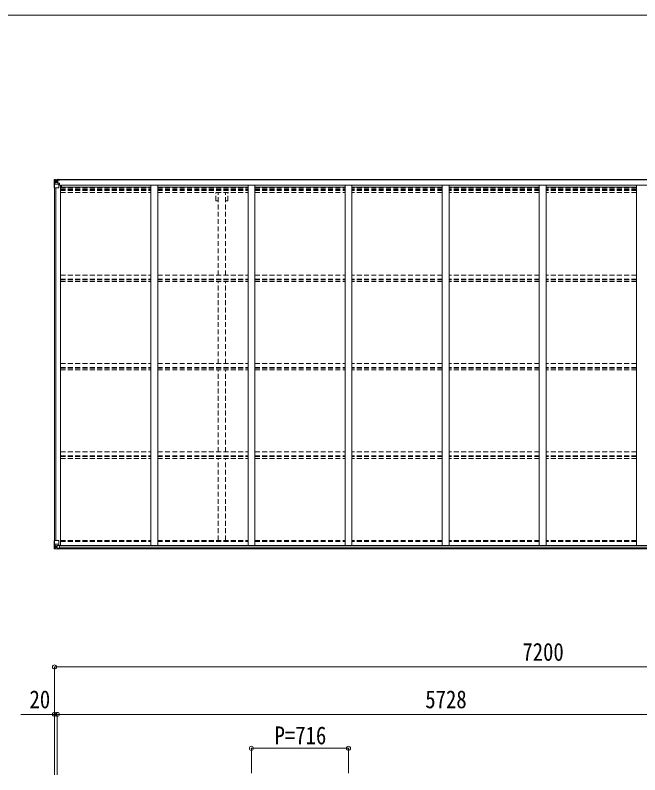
# Model space of a CAD drawing. Units: millimetres at full size, sheet at 1:30. Extents: x -8432 to 8432, y -5820 to 5820.
# Drawn here: x -616 to 3990, y 217 to 5820 of the extents above; entities that cross this region are included whole.
import ezdxf
from ezdxf.enums import TextEntityAlignment as Align

# ---------------------------------------------------------------- set-up
doc = ezdxf.new("R2010")
doc.units = ezdxf.units.MM
doc.header["$LTSCALE"] = 30
doc.header["$PDMODE"] = 32
doc.header["$PDSIZE"] = 30
doc.linetypes.add('DASHED1', pattern=[1.8, 1.2, -0.6])
for name, color, linetype, lineweight in [('0-3_ELV2', 4, 'Continuous', 9), ('0-4_TABLE1', 6, 'Continuous', 9), ('0-6_OTH_LINE', 6, 'Continuous', 9), ('F-0_240', 7, 'Continuous', 9)]:
    doc.layers.add(name, color=color, linetype=linetype, lineweight=lineweight)
doc.styles.add('ＭＳ ゴシック', font='')
doc.styles.get('ＭＳ ゴシック').set_extended_font_data('MS Gothic')

msp = doc.modelspace()

# ---------------------------------------------------------------- linework, layer by layer
at = {"layer": '0-3_ELV2'}
for p, q in [((-304.17, 4607.47), (5415.83, 4607.47)), ((-304.17, 4605.33), (5415.83, 4605.33)), ((-325.67, 4546.7), (-325.67, 1945.27)), ((-315.97, 4546.7), (-315.97, 1945.27)), ((-280.67, 4565.35), (-293.67, 4565.35)), ((-280.67, 4565.35), (-280.67, 1909.25)), ((-280.67, 4551.67), (385.33, 4551.67)), ((-273.17, 4551.67), (-273.17, 4567.19)), ((-273.17, 4567.19), (5389.83, 4567.19)), ((385.33, 4567.17), (385.33, 1909.25)), ((435.33, 4567.17), (435.33, 1909.25)), ((435.33, 4551.67), (1101.33, 4551.67)), ((1101.33, 4567.17), (1101.33, 1909.25)), ((1151.33, 4567.17), (1151.33, 1909.25)), ((1151.33, 4551.67), (1817.33, 4551.67)), ((1817.33, 4567.17), (1817.33, 1909.25)), ((1867.33, 4567.17), (1867.33, 1909.25)), ((2533.33, 4551.67), (1867.33, 4551.67)), ((2533.33, 4567.17), (2533.33, 1909.25)), ((2583.33, 4567.17), (2583.33, 1909.25)), ((3249.33, 4551.67), (2583.33, 4551.67)), ((3249.33, 4567.17), (3249.33, 1909.25)), ((3299.33, 4567.17), (3299.33, 1909.25)), ((3965.33, 4551.67), (3299.33, 4551.67)), ((3965.33, 4567.17), (3965.33, 1909.25)), ((-300.94, 1909.25), (5405.83, 1909.25)), ((-289.17, 1906.98), (5405.83, 1906.98)), ((-299.17, 1883.47), (5415.83, 1883.47)), ((-289.17, 1891.37), (5405.83, 1891.37))]:
    msp.add_line(p, q, dxfattribs=at)
at = {"layer": '0-3_ELV2', "linetype": 'DASHED1'}
for p, q in [((-280.67, 4543.28), (385.33, 4543.28)), ((435.33, 4543.28), (1101.33, 4543.28)), ((1151.33, 4543.28), (1817.33, 4543.28)), ((2533.33, 4543.28), (1867.33, 4543.28)), ((3249.33, 4543.28), (2583.33, 4543.28)), ((3965.33, 4543.28), (3299.33, 4543.28)), ((-280.67, 4535.08), (385.33, 4535.08)), ((-280.67, 4531.15), (385.33, 4531.15)), ((-280.67, 4526.07), (385.33, 4526.07)), ((-280.67, 4513.06), (385.33, 4513.06)), ((435.33, 4535.08), (1101.33, 4535.08)), ((435.33, 4531.15), (1101.33, 4531.15)), ((435.33, 4526.07), (1101.33, 4526.07)), ((435.33, 4513.06), (1101.33, 4513.06)), ((863.13, 4451.47), (863.13, 4513.06)), ((880.83, 3901.95), (880.83, 4513.06)), ((935.83, 3901.95), (935.83, 4513.06)), ((953.53, 4451.47), (953.53, 4513.06)), ((1151.33, 4535.08), (1817.33, 4535.08)), ((1151.33, 4531.15), (1817.33, 4531.15)), ((1151.33, 4526.07), (1817.33, 4526.07)), ((1151.33, 4513.06), (1817.33, 4513.06)), ((2533.33, 4535.08), (1867.33, 4535.08)), ((2533.33, 4531.15), (1867.33, 4531.15)), ((2533.33, 4526.07), (1867.33, 4526.07)), ((2533.33, 4513.06), (1867.33, 4513.06)), ((3249.33, 4535.08), (2583.33, 4535.08)), ((3249.33, 4531.15), (2583.33, 4531.15)), ((3249.33, 4526.07), (2583.33, 4526.07)), ((3249.33, 4513.06), (2583.33, 4513.06)), ((3965.33, 4535.08), (3299.33, 4535.08)), ((3965.33, 4531.15), (3299.33, 4531.15)), ((3965.33, 4526.07), (3299.33, 4526.07)), ((3965.33, 4513.06), (3299.33, 4513.06)), ((863.13, 4451.47), (880.83, 4451.47)), ((935.83, 4451.47), (953.53, 4451.47)), ((-280.67, 3901.95), (385.3, 3901.95)), ((-280.67, 3872.21), (385.3, 3872.21)), ((-280.67, 3867.66), (385.3, 3867.66)), ((435.33, 3901.95), (1101.3, 3901.95)), ((435.33, 3872.21), (1101.3, 3872.21)), ((435.33, 3867.66), (1101.3, 3867.66)), ((1151.33, 3901.95), (1817.3, 3901.95)), ((1151.33, 3872.21), (1817.3, 3872.21)), ((1151.33, 3867.66), (1817.3, 3867.66)), ((2533.33, 3901.95), (1867.33, 3901.95)), ((2533.33, 3872.21), (1867.33, 3872.21)), ((2533.33, 3867.66), (1867.33, 3867.66)), ((3249.33, 3901.95), (2583.33, 3901.95)), ((3249.33, 3872.21), (2583.33, 3872.21)), ((3249.33, 3867.66), (2583.33, 3867.66)), ((3965.3, 3901.95), (3299.33, 3901.95)), ((3965.3, 3872.21), (3299.33, 3872.21)), ((3965.3, 3867.66), (3299.33, 3867.66)), ((-280.67, 3854.65), (385.3, 3854.65)), ((435.33, 3854.65), (1101.3, 3854.65)), ((880.83, 3250.16), (880.83, 3854.65)), ((935.83, 3250.16), (935.83, 3854.65)), ((1151.33, 3854.65), (1817.3, 3854.65)), ((2533.33, 3854.65), (1867.33, 3854.65)), ((3249.33, 3854.65), (2583.33, 3854.65)), ((3965.3, 3854.65), (3299.33, 3854.65)), ((-280.67, 3250.29), (385.3, 3250.29)), ((435.33, 3250.29), (1101.3, 3250.29)), ((1151.33, 3250.29), (1817.3, 3250.29)), ((2533.33, 3250.29), (1867.33, 3250.29)), ((3249.33, 3250.29), (2583.33, 3250.29)), ((3965.3, 3250.29), (3299.33, 3250.29)), ((-280.67, 3220.55), (385.3, 3220.55)), ((-280.67, 3216), (385.3, 3216)), ((-280.67, 3202.99), (385.3, 3202.99)), ((435.33, 3220.55), (1101.3, 3220.55)), ((435.33, 3216), (1101.3, 3216)), ((435.33, 3202.99), (1101.3, 3202.99)), ((880.83, 2598.5), (880.83, 3201.8)), ((935.83, 2598.5), (935.83, 3201.8)), ((1151.33, 3220.55), (1817.3, 3220.55)), ((1151.33, 3216), (1817.3, 3216)), ((1151.33, 3202.99), (1817.3, 3202.99)), ((2533.33, 3220.55), (1867.33, 3220.55)), ((2533.33, 3216), (1867.33, 3216)), ((2533.33, 3202.99), (1867.33, 3202.99)), ((3249.33, 3220.55), (2583.33, 3220.55)), ((3249.33, 3216), (2583.33, 3216)), ((3249.33, 3202.99), (2583.33, 3202.99)), ((3965.3, 3220.55), (3299.33, 3220.55)), ((3965.3, 3216), (3299.33, 3216)), ((3965.3, 3202.99), (3299.33, 3202.99)), ((-280.67, 2598.63), (385.3, 2598.63)), ((435.33, 2598.63), (1101.3, 2598.63)), ((1151.33, 2598.63), (1817.3, 2598.63)), ((2533.33, 2598.63), (1867.33, 2598.63)), ((3249.33, 2598.63), (2583.33, 2598.63)), ((3965.3, 2598.63), (3299.33, 2598.63)), ((-280.67, 2568.89), (385.3, 2568.89)), ((-280.67, 2564.34), (385.3, 2564.34)), ((-280.67, 2551.33), (385.3, 2551.33)), ((435.33, 2568.89), (1101.3, 2568.89)), ((435.33, 2564.34), (1101.3, 2564.34)), ((435.33, 2551.33), (1101.3, 2551.33)), ((880.83, 1945.42), (880.83, 2550.14)), ((935.83, 1945.42), (935.83, 2550.14)), ((1151.33, 2568.89), (1817.3, 2568.89)), ((1151.33, 2564.34), (1817.3, 2564.34)), ((1151.33, 2551.33), (1817.3, 2551.33)), ((2533.33, 2568.89), (1867.33, 2568.89)), ((2533.33, 2564.34), (1867.33, 2564.34)), ((2533.33, 2551.33), (1867.33, 2551.33)), ((3249.33, 2568.89), (2583.33, 2568.89)), ((3249.33, 2564.34), (2583.33, 2564.34)), ((3249.33, 2551.33), (2583.33, 2551.33)), ((3965.3, 2568.89), (3299.33, 2568.89)), ((3965.3, 2564.34), (3299.33, 2564.34)), ((3965.3, 2551.33), (3299.33, 2551.33)), ((-280.67, 1945.42), (385.33, 1945.42)), ((-280.67, 1937.07), (385.33, 1937.07)), ((435.33, 1945.42), (1101.33, 1945.42)), ((435.33, 1937.07), (1101.33, 1937.07)), ((1151.33, 1945.42), (1817.33, 1945.42)), ((1151.33, 1937.07), (1817.33, 1937.07)), ((2533.33, 1945.42), (1867.33, 1945.42)), ((2533.33, 1937.07), (1867.33, 1937.07)), ((3249.33, 1945.42), (2583.33, 1945.42)), ((3249.33, 1937.07), (2583.33, 1937.07)), ((3965.33, 1945.42), (3299.33, 1945.42)), ((3965.33, 1937.07), (3299.33, 1937.07))]:
    msp.add_line(p, q, dxfattribs=at)
at = {"layer": '0-4_TABLE1'}
for p, q in [((-327.67, 4607.41), (-327.67, 4546.7)), ((-299.17, 4610.1), (-326.73, 4608.41)), ((-326.73, 4608.37), (-326.73, 4608.41)), ((-317.76, 4608.8), (-325.68, 4608.32)), ((-324.82, 4607.35), (-324.83, 4607.29)), ((-324.83, 4546.7), (-324.83, 4607.29)), ((-320.86, 4603.91), (-323.59, 4607.58)), ((-320, 4600.4), (-317.67, 4600.46)), ((-320, 4586.93), (-320, 4600.4)), ((-305.67, 4609.59), (-317.67, 4608.8)), ((-304.17, 4600.46), (-317.67, 4600.46)), ((-305.67, 4583.6), (-305.67, 4609.7)), ((-305.67, 4608.82), (-299.17, 4609.21)), ((-304.17, 4603.99), (-305.67, 4603.99)), ((-299.17, 4608.29), (-304.17, 4608.2)), ((-295.67, 4603.63), (-304.17, 4603.63)), ((-300.17, 4598.7), (-304.17, 4598.7)), ((-304.06, 4602.33), (-300.17, 4602.33)), ((-303.68, 4602.71), (-293.67, 4602.79)), ((-303.68, 4602.54), (-303.68, 4602.71)), ((-288.67, 4602.67), (-303.68, 4602.54)), ((-303.67, 4604.66), (-303.67, 4602.71)), ((-295.67, 4604.66), (-303.67, 4604.66)), ((-295.67, 4604.63), (-303.67, 4604.63)), ((-300.17, 4582.6), (-300.17, 4602.57)), ((-299.17, 4607.47), (-299.17, 4610.1)), ((-295.67, 4603.63), (-295.67, 4605.33)), ((-294.17, 4607.9), (-294.17, 4607.47)), ((-293.87, 4607.9), (-294.17, 4607.9)), ((-293.87, 4607.9), (-292.18, 4607.47)), ((-293.67, 4604.4), (-287.67, 4604.4)), ((-288.67, 4605.33), (-288.67, 4604.4)), ((-287.67, 4602.72), (-287.67, 4605.33)), ((-327.67, 4546.7), (-294.67, 4546.7)), ((-324.28, 4573.58), (-320.14, 4585.67)), ((-324.28, 4573.58), (-317.67, 4573.37)), ((-317.67, 4586.9), (-320, 4586.93)), ((-304.17, 4586.9), (-317.67, 4586.9)), ((-317.67, 4586.9), (-317.67, 4586.9)), ((-317.67, 4573.37), (-293.67, 4573.37)), ((-312.19, 4593.26), (-312.19, 4592.3)), ((-304.84, 4583.35), (-294.5, 4581.69)), ((-304.84, 4582.71), (-304.84, 4583.35)), ((-294.5, 4581.06), (-304.84, 4582.71)), ((-300.17, 4590.5), (-304.17, 4590.5)), ((-294.5, 4581.69), (-294.5, 4581.06)), ((-294.22, 4581.61), (-289.17, 4581.57)), ((-293.67, 4547.7), (-293.67, 4580.8)), ((-289.17, 4579.85), (-293.67, 4579.83)), ((-289.17, 4569.7), (-293.67, 4569.7)), ((-290.17, 4581.58), (-290.17, 4579.85)), ((-289.17, 4565.35), (-289.17, 4581.57)), ((-327.67, 1945.27), (-294.67, 1945.27)), ((-327.67, 1884.56), (-327.67, 1945.27)), ((-324.83, 1945.27), (-324.83, 1884.68)), ((-324.28, 1918.38), (-317.67, 1918.6)), ((-324.28, 1918.38), (-320.14, 1906.3)), ((-317.67, 1905.07), (-320, 1905.04)), ((-320, 1905.04), (-320, 1891.56)), ((-317.67, 1918.6), (-293.67, 1918.6)), ((-317.67, 1905.07), (-317.67, 1905.07)), ((-305.67, 1905.07), (-317.67, 1905.07)), ((-305.67, 1909.05), (-299.17, 1909.05)), ((-305.67, 1909.05), (-305.67, 1882.27)), ((-294.5, 1910.91), (-304.84, 1909.26)), ((-304.84, 1909.26), (-304.84, 1909.05)), ((-302.15, 1909.05), (-294.5, 1910.28)), ((-299.17, 1909.05), (-290.17, 1909.02)), ((-294.5, 1910.28), (-294.5, 1910.91)), ((-293.67, 1944.27), (-293.67, 1911.17)), ((-289.17, 1908.11), (-289.17, 1887.96)), ((-326.73, 1883.6), (-326.73, 1883.55)), ((-317.76, 1883.17), (-325.68, 1883.64)), ((-324.82, 1884.61), (-324.83, 1884.68)), ((-320.86, 1888.06), (-323.59, 1884.39)), ((-320, 1891.56), (-317.67, 1891.51)), ((-317.67, 1891.51), (-305.67, 1891.51)), ((-305.67, 1882.38), (-317.67, 1883.16)), ((-313.15, 1898.71), (-313.15, 1899.67)), ((-299.17, 1881.87), (-299.17, 1887.81)), ((-290.17, 1887.24), (-299.17, 1887.19))]:
    msp.add_line(p, q, dxfattribs=at)
for points in [[(-314.11, 4594.22), (-315.07, 4594.22), (-315.07, 4595.18), (-314.11, 4595.18)], [(-313.15, 4596.14), (-313.15, 4597.1), (-312.19, 4597.1), (-312.19, 4596.14)], [(-311.23, 4595.18), (-310.27, 4595.18), (-310.27, 4594.22), (-311.23, 4594.22)], [(-299.17, 4608.7), (-304.17, 4608.7), (-304.17, 4583.24)], [(-293.67, 4604.4), (-293.67, 4602.78), (-287.67, 4602.83)], [(-312.19, 4592.3), (-313.15, 4592.3), (-313.15, 4593.26)], [(-326.73, 1883.55), (-317.67, 1883), (-299.17, 1881.87)], [(-314.11, 1896.79), (-315.07, 1896.79), (-315.07, 1897.75), (-314.11, 1897.75)], [(-313.15, 1899.67), (-312.19, 1899.67), (-312.19, 1898.71)], [(-312.19, 1895.83), (-312.19, 1894.87), (-313.15, 1894.87), (-313.15, 1895.83)], [(-311.23, 1897.75), (-310.27, 1897.75), (-310.27, 1896.79), (-311.23, 1896.79)], [(-289.17, 1887.96), (-289.18, 1887.85), (-299.17, 1887.81)]]:
    msp.add_lwpolyline(points, dxfattribs=at)
for centre in [(-312.67, 4594.7), (-312.67, 1897.27)]:
    msp.add_circle(centre, 5.3, dxfattribs=at)
for centre, radius, start, end in [((-326.67, 4607.41), 0.999, 93.4424, 179.95083), ((-326.67, 4607.41), 1, 93.50017, 180.00079), ((-326.67, 4607.37), 0.999, 93.4424, 179.95083), ((-325.52, 4621.02), 12.7, 269.24466, 275.10311), ((-323.54, 4607.41), 1.28, 131.17831, 182.45895), ((-314.11, 4596.14), 0.96, 270, 0), ((-311.23, 4596.14), 0.96, 180, 270), ((-303.67, 4605.16), 0.5, 179.99802, 269.99691), ((-303.67, 4605.13), 0.5, 180.00109, 270.00109), ((-303.67, 4602.21), 0.5, 90.52895, 180.04464), ((-303.66, 4602.03), 0.513, 91.88028, 181.04707), ((-288.53, 4610.36), 7.69, 268.96999, 276.43426), ((-314.11, 4593.26), 0.96, 0, 90), ((-311.23, 4593.26), 0.96, 90, 180), ((-304.73, 4584.28), 0.937, 182.32209, 263.26766), ((-304.73, 4583.64), 0.937, 182.32209, 263.26766), ((-294.67, 4547.7), 1, 270, 0), ((-294.61, 4580.76), 0.937, 2.32209, 83.26766), ((-294.61, 4580.13), 0.937, 2.32209, 83.26766), ((-304.73, 1908.33), 0.937, 96.73234, 129.06602), ((-294.67, 1944.27), 1, 0, 90), ((-294.61, 1911.84), 0.937, 276.73234, 357.67791), ((-294.61, 1911.21), 0.937, 276.73234, 357.67791), ((-326.67, 1884.6), 0.999, 180.04917, 266.5576), ((-326.67, 1884.56), 0.999, 180.04917, 266.5576), ((-326.67, 1884.55), 1, 179.99921, 266.49983), ((-325.52, 1870.95), 12.7, 84.89689, 90.75534), ((-323.54, 1884.56), 1.28, 177.54105, 228.82169), ((-314.11, 1898.71), 0.96, 270, 0), ((-314.11, 1895.83), 0.96, 0, 90), ((-311.23, 1898.71), 0.96, 180, 270), ((-311.23, 1895.83), 0.96, 90, 180)]:
    msp.add_arc(centre, radius, start, end, dxfattribs=at)
for centre, major_axis, ratio, start_param, end_param in [((-125.73, 4620.72), (201, 12.36), 0.060933, 3.1373463, 3.1378449), ((-324.73, 4608.49), (2, 0.12), 0.060933, 3.1378449, 4.2119296), ((-324.54, 4605.39), (-0.02, 3), 0.466854, 5.5234897, 6.1575023), ((-322.87, 4600.32), (0.03, 5), 0.573921, 4.7320603, 5.5159136), ((-399.42, 4600.46), (81.75, 0), 0.061163, 0, 0.0007725), ((-323.56, 4575.93), (0.85, 2.32), 0.403757, 2.3087461, 3.2744049), ((-321.41, 4586.95), (0, 3), 0.468246, 4.2703918, 4.7058971), ((-323.56, 1916.04), (0.85, -2.32), 0.403757, 3.0087805, 3.9744392), ((-321.41, 1905.01), (0, -3), 0.468246, 1.5772882, 2.0127935), ((-290.17, 1908.11), (1, -0.021), 0.906239, 0.0187047, 1.589501), ((-324.73, 1883.48), (2, -0.12), 0.060933, 2.0712557, 3.1453404), ((-125.73, 1871.24), (201, -12.36), 0.060933, 3.1453404, 3.145839), ((-324.54, 1886.57), (-0.02, -3), 0.466854, 0.125683, 0.7596956), ((-322.87, 1891.64), (0.03, -5), 0.573921, 0.7672717, 1.551125), ((-399.42, 1891.51), (81.75, 0), 0.061163, 6.2824128, 6.2831853), ((-290.17, 1887.95), (1, 0.012), 0.707053, 4.7036637, 6.124411)]:
    msp.add_ellipse(centre, major_axis=major_axis, ratio=ratio, start_param=start_param, end_param=end_param, dxfattribs=at)
at = {"layer": '0-6_OTH_LINE'}
for p, q in [((-325.67, 1012.53), (-325.67, 219.88)), ((-325.67, 1012.53), (6874.33, 1012.53)), ((-325.67, 662.53), (-325.67, 217.12)), ((-325.67, 662.53), (-305.67, 662.53)), ((-305.67, 662.53), (-305.67, 217.12)), ((-305.67, 662.53), (5422.33, 662.53)), ((1126.33, 412.53), (1126.33, 230.08)), ((1126.33, 412.53), (1842.33, 412.53)), ((1842.33, 412.53), (1842.33, 230.08))]:
    msp.add_line(p, q, dxfattribs=at)
at = {"layer": '0-6_OTH_LINE', "lineweight": 18}
msp.add_line((-325.67, 662.53), (-574.5, 662.53), dxfattribs=at)
at = {"layer": '0-6_OTH_LINE'}
for p in [(-325.67, 1012.53), (-325.67, 662.53), (-305.67, 662.53), (1126.33, 412.53), (1842.33, 412.53)]:
    msp.add_point(p, dxfattribs=at)
at = {"layer": 'F-0_240', "color": 5}
msp.add_line((-8432.06, 5820), (8007.94, 5820), dxfattribs=at)

# ---------------------------------------------------------------- texts
at = {"layer": '0-6_OTH_LINE', "color": 7, "style": 'ＭＳ ゴシック', "width": 0.85}
for s, p in [('7200', (3124.33, 1018.53)), ('20', (-510.26, 668.16)), ('5728', (2408.33, 668.53)), ('P=716', (1296.83, 402.53))]:
    msp.add_text(s, height=132, dxfattribs=at).set_placement(p, align=Align.BOTTOM_LEFT)

doc.saveas('drawing.dxf')
